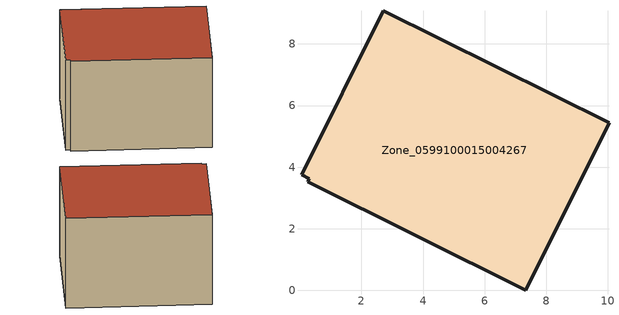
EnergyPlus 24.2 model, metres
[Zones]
Zone_0599100015004267
 floor ground (C_G): 0.25,3.52 0.3,3.63 0.05,3.75 2.7,9.08 10.04,5.44 7.33,0 z0.93
 wall outside (C_F): 7.33,0 10.04,5.44 2.7,9.08 0.05,3.75 0.3,3.63 0.25,3.52 7.33,0 z0.93:6.63
 roof outside (C_R): 0.3,3.63 0.25,3.52 7.33,0 10.04,5.44 2.7,9.08 0.05,3.75 z6.63
[BUILDING]
Pand.0599100015004267: North Axis=0; Terrain=City; Loads Convergence Tolerance Value=0.04; Temperature Convergence Tolerance Value=0.4; Solar Distribution=FullExterior; Maximum Number of Warmup Days=25; Minimum Number of Warmup Days=1
[Site:Location]
Rotterdam.The.Hague.AP_ZH_NLD Design_Conditions: Latitude=51.96; Longitude=4.45; Time Zone=1; Elevation=-4.5
[SITE:GROUNDTEMPERATURE:BUILDINGSURFACE]
18, 18, 18, 18, 18, 18, 18, 18, 18, 18, 18, 18
[MATERIAL] Thermal Absorptance=0.9; Solar Absorptance=0.7; Visible Absorptance=0.7
Name | Roughness | Thickness | Conductivity | Density | Specific Heat
G.TI.1946-1964 | MediumSmooth | 0.15 | 1 | 540 | 1210
F.TI.1946-1964 | Rough | 0.3 | 0.857143 | 1920 | 840
R.TI.1946-1964 | MediumRough | 0.2 | 0.277778 | 1500 | 1000
[CONSTRUCTION]
C_G: G.TI.1946-1964
C_F: F.TI.1946-1964
C_R: R.TI.1946-1964
[ZONE]
Zone_0599100015004267: Type=1; Multiplier=1; Ceiling Height=Autocalculate; Volume=Autocalculate; Floor Area=autocalculate; Part of Total Floor Area=Yes
[ZONEINFILTRATION:DESIGNFLOWRATE]
Infil_Zone_0599100015004267: Zone or ZoneList or Space or SpaceList=Zone_0599100015004267; Schedule=AlwaysOn; Design Flow Rate Calculation Method=Flow/Area; Flow Rate per Floor Area=0.003; Constant Term Coefficient=1; Temperature Term Coefficient=0; Velocity Term Coefficient=0; Velocity Squared Term Coefficient=0
[HVACTEMPLATE:ZONE:IDEALLOADSAIRSYSTEM]
Zone_0599100015004267: Maximum Heating Supply Air Temperature=50; Minimum Cooling Supply Air Temperature=13; Maximum Heating Supply Air Humidity Ratio=0.0156; Minimum Cooling Supply Air Humidity Ratio=0.0077; Heating Limit=NoLimit; Cooling Limit=NoLimit; Dehumidification Control Type=ConstantSensibleHeatRatio; Cooling Sensible Heat Ratio=0.7; Dehumidification Setpoint=60; Humidification Control Type=None; Humidification Setpoint=30; Outdoor Air Method=None; Outdoor Air Flow Rate per Person=0.00944; Outdoor Air Flow Rate per Zone Floor Area=0; Outdoor Air Flow Rate per Zone=0; Demand Controlled Ventilation Type=None; Outdoor Air Economizer Type=NoEconomizer; Heat Recovery Type=None; Sensible Heat Recovery Effectiveness=0.7; Latent Heat Recovery Effectiveness=0.65
[ZONECONTROL:THERMOSTAT]
ThermostatControl_Zone_0599100015004267: Zone or ZoneList=Zone_0599100015004267; Control Type Schedule=DualSetpointControlType; Control 1=Thermostat_Zone_0599100015004267; Temperature Difference Between Cutout And Setpoint=0
[THERMOSTATSETPOINT:DUALSETPOINT]
Thermostat_Zone_0599100015004267: Heating Setpoint Temperature Schedule=HeatingSetpoint_Zone_0599100015004267; Cooling Setpoint Temperature Schedule=CoolingSetpoint_Zone_0599100015004267
[SCHEDULE:COMPACT]
HeatingSetpoint_Zone_0599100015004267: Through: 12/31, For: AllDays, Until: 24:00, 21
CoolingSetpoint_Zone_0599100015004267: Through: 12/31, For: AllDays, Until: 24:00, 24
DualSetpointControlType: Through: 12/31, For: AllDays, Until: 24:00, 4
AlwaysOn: Through: 12/31, For: AllDays, Until: 24:00, 1
